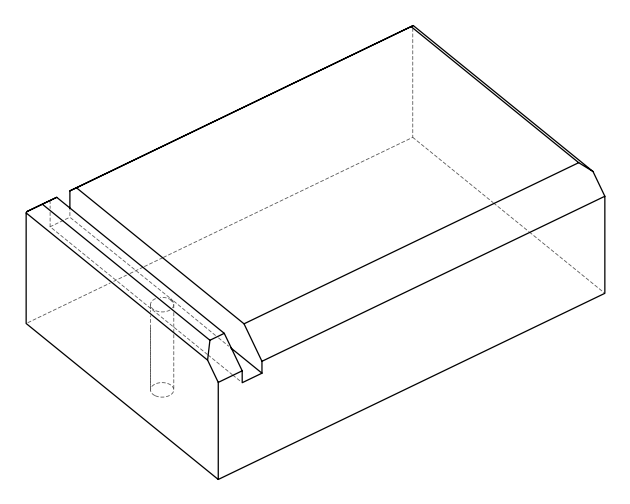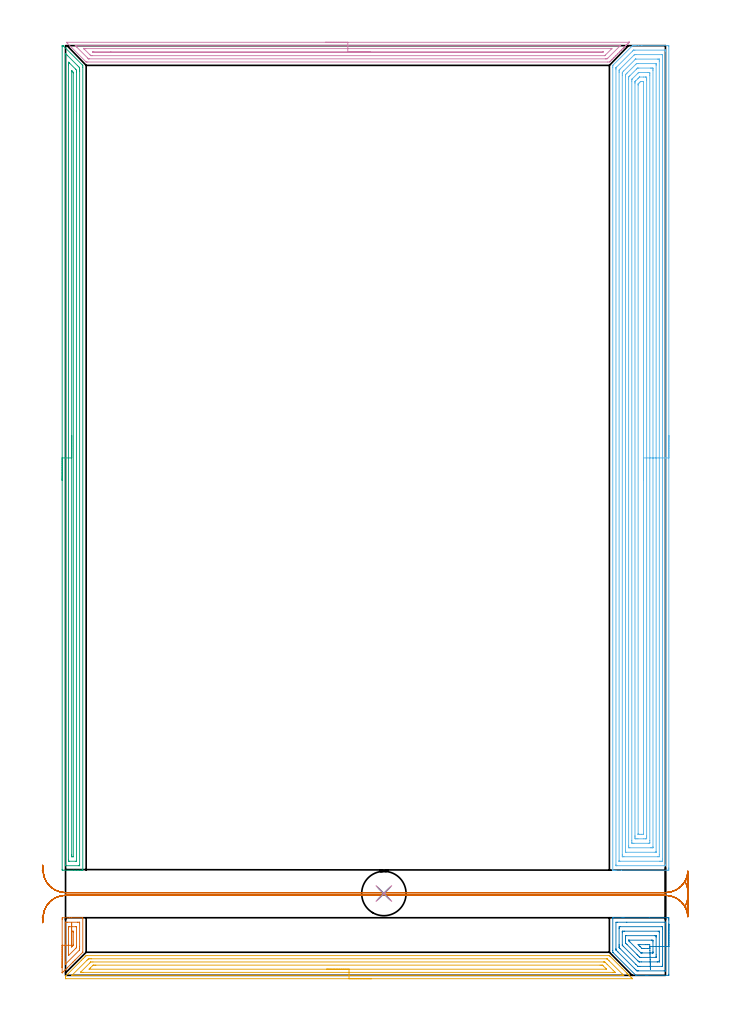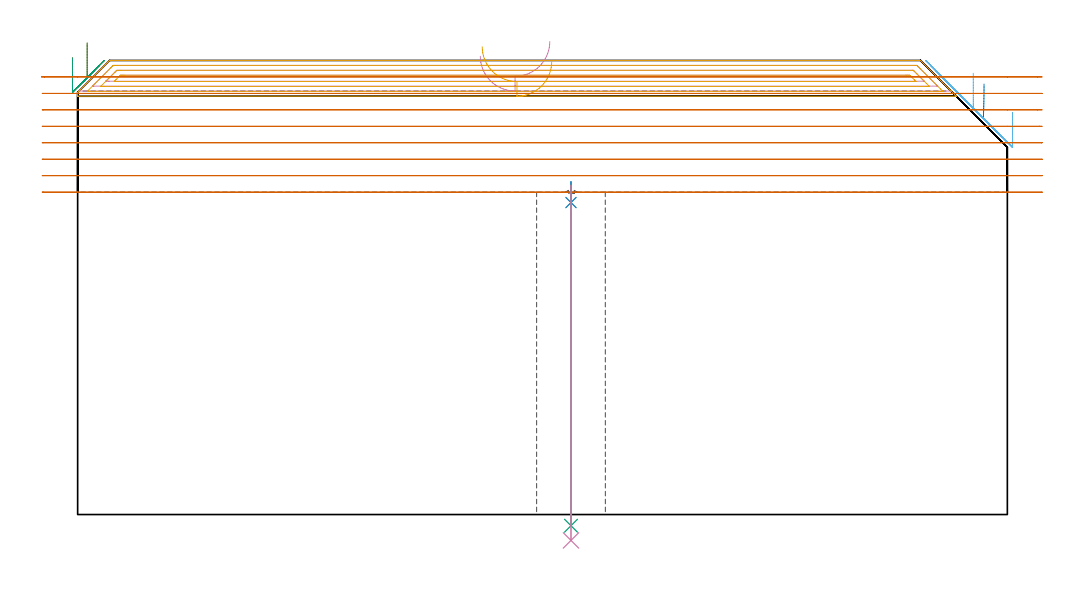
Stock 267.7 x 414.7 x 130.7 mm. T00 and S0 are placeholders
(PLAN: 10 operations, 4 tool changes, 68.3 min)
(1 AREA_MILL | FG_CHAMFER_SURFACE | UGT0205_001 | 0.83 min | 1325 mm3)
(2 AREA_MILL_1 | FG_CHAMFER_SURFACE_1 | UGT0205_001 | 2.08 min | 10625 mm3)
(3 AREA_MILL_2 | FG_CHAMFER_SURFACE_2 | UGT0205_001 | 11.82 min | 15802 mm3)
(4 AREA_MILL_3 | FG_CHAMFER_SURFACE_3 | UGT0205_001 | 7.92 min | 9693 mm3)
(5 AREA_MILL_4 | FG_CHAMFER_SURFACE_4 | UGT0205_001 | 8.04 min | 12751 mm3)
(6 AREA_MILL_5 | FG_CHAMFER_SURFACE_5 | UGT0205_001 | 26.79 min | 117100 mm3)
(7 MILL_RECTANGULAR_SLOT | SLOT_RECTANGULAR | UGT0201_094 | Follow Part, ap 5, ae 75% | 9.92 min | 209360 mm3)
(8 SPOT_DRILL | STEP1HOLE | NXT0321_9005460120000 | 0.06 min | 218 mm3)
(9 DRILL_THROUGH_HOLE_INTO_CENTER | STEP1HOLE | NXT0301_065 | 0.4 min | 6252 mm3)
(10 DRILL_TO_ENLARGE_THROUGH_HOLE | STEP1HOLE | UGT0301_264 | 0.42 min | 22055 mm3)
(TOOL UGT0205_001 | Chamfer Mill 20 x 3 x 45 deg. | D20 FL50 Z2)
(TOOL UGT0201_094 | End mill 20 mm | D20 FL38 Z4)
(TOOL NXT0321_9005460120000 | NC Spot Drill, 142deg, 12mm, Carbide, Uncoated | D12 PA142 FL30 Z2)
(TOOL NXT0301_065 | Carbide Drill 9.4mm [860.1-0940-075A1-MM 2214] | D9.4 PA140 FL98 Z2)
(TOOL UGT0301_264 | Twist Drill 19.8 mm | D19.8 PA118 FL140 Z2)
(OP 1 AREA_MILL)
G17 G21 G94 G90
T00 M6
G54
G17 G0 G90 X-1.5 Y3.4 S1061 M3
G43 Z140.7 H0
Z131.5
G94 G1 Y3.438 Z130.628 F250.
Y3.552 Z129.764
Y3.741 Z128.912
Y4.003 Z128.08
Y4.337 Z127.274
Y4.74 Z126.5
Y5.209 Z125.764
Y5.74 Z125.072
Y6.329 Z124.429
Y6.972 Z123.84
Y7.664 Z123.309
Y8.4 Z122.84
Y9.174 Z122.437
Y9.98 Z122.103
Y10.812 Z121.841
Y11.664 Z121.652
Y12.528 Z121.538
Y13.4 Z121.5
Y24.976
X-1.498 Y25.275 Z121.502
X-1.49 Y25.695 Z121.505
X-1.341 Y25.699 Z121.654
X1.763 Y25.7 Z124.756
X2.625 Z125.625
X7.561 Z130.561
X7.693 Y25.69 Z130.693
X7.7 Y25.275 Z130.7
Y10.321
X7.694 Y10.306 Z130.693
X7.659 Y10.259 Z130.659
X4.204 Y6.803 Z127.203
X3.324 Y5.924 Z126.323
X0.872 Y3.471 Z123.87
X0.687 Y3.285 Z123.683
X0.153 Y2.752 Z123.152
X-0.193 Y2.405 Z122.803
X-0.911 Y1.687 Z122.086
X-1.389 Y1.211 Z121.611
X-1.493 Y1.118 Z121.504
X-1.497 Y1.14 Z121.501
X-1.5 Y1.178 Z121.5
Y1.185
Y13.4
X-0.086 Z122.914
X-0.085 Y23.515 Z122.915
Y23.58
X-0.082 Y23.646 Z122.918
X-0.079 Y23.683 Z122.921
X-0.065 Y23.69 Z122.935
X-0.019 Y23.692 Z122.981
X0.685 Y23.7 Z123.685
X5.328 Z128.328
X6.034 Y23.698 Z129.034
X6.22 Y23.693 Z129.22
X6.275 Y23.69 Z129.275
X6.282 Y23.58 Z129.282
X6.284 Y23.515 Z129.284
X6.285 Y23.451 Z129.285
X6.286 Y12.895 Z129.286
X6.282 Y12.081 Z129.282
X6.28 Y12.021 Z129.28
X6.22 Y11.281 Z129.22
X6.183 Y11.237 Z129.183
X6.15 Y11.201 Z129.15
X-0.015 Y5.035 Z122.985
X-0.019 Y5.032 Z122.981
X-0.079 Y4.995 Z122.921
X-0.082 Y5.044 Z122.918
X-0.084 Y5.107 Z122.916
X-0.086 Y5.924 Z122.914
Y13.4
X1.328 Z124.328
X1.329 Y20.425 Z124.329
X1.332 Y20.877 Z124.332
X1.335 Y21.299 Z124.335
X1.353 Y21.69 Z124.353
X1.763 Y21.699 Z124.763
X1.82 Y21.7 Z124.82
X4.495 Y21.699 Z127.495
X4.836 Y21.69 Z127.836
X4.865 Y21.684 Z127.865
X4.868 Y21.66 Z127.868
X4.87 Y21.622 Z127.87
X4.871 Y21.585 Z127.871
Y21.327
Y12.96
X4.868 Y12.535 Z127.868
X4.864 Y12.42 Z127.864
X4.86 Y12.371 Z127.86
X4.825 Y12.334 Z127.825
X4.581 Y12.081 Z127.581
X1.41 Y8.911 Z124.41
X1.356 Y8.859 Z124.356
X1.337 Y8.844 Z124.337
X1.335 Y8.845 Z124.335
X1.332 Y8.854 Z124.332
X1.329 Y8.892 Z124.329
Y8.918
X1.328 Y13.4 Z124.328
X2.743 Y13.401 Z125.743
Y13.491
Y19.171
X2.744 Y19.54 Z125.744
X2.746 Y19.633 Z125.746
X2.749 Y19.676 Z125.749
X2.752 Y19.69 Z125.752
X2.786 Y19.692 Z125.786
X2.958 Y19.697 Z125.958
X3.36 Y19.69 Z126.36
X3.45 Y19.683 Z126.45
X3.457 Y19.117 Z126.457
Y13.84
X3.456 Y13.782 Z126.456
X3.45 Y13.42 Z126.45
X3.271 Y13.231 Z126.271
X3.011 Y12.96 Z126.011
X2.899 Y12.847 Z125.899
X2.834 Y12.783 Z125.834
X2.768 Y12.719 Z125.768
X2.756 Y12.711 Z125.756
X2.751 Y12.708 Z125.751
X2.749 Y12.724 Z125.749
X2.744 Y12.872 Z125.744
X2.743 Y12.96 Z125.743
Y13.401
X2.742 Y14.273 Z125.78
X2.741 Y15.138 Z125.893
Y15.99 Z126.081
X2.74 Y16.822 Z126.343
X2.739 Y17.628 Z126.676
Y18.402 Z127.078
X2.738 Y19.139 Z127.546
X2.737 Y19.831 Z128.077
Y20.475 Z128.666
X2.736 Y21.065 Z129.308
Y21.596 Z130.
X2.735 Y22.066 Z130.735
Y22.469 Z131.509
Y22.804 Z132.315
Y23.067 Z133.146
X2.734 Y23.256 Z133.998
Y23.371 Z134.863
Y23.41 Z135.734
G0 Z140.7
M5
M2
(OP 2 AREA_MILL_1)
G17 G21 G94 G90
T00 M6
G54
G17 G0 G90 X269.1 Y22.85 S1061 M3
G43 Z140.7 H0
Z115.7
G94 G1 Y22.812 Z114.828 F250.
Y22.698 Z113.963
Y22.509 Z113.112
Y22.247 Z112.28
Y21.913 Z111.474
Y21.51 Z110.7
Y21.041 Z109.964
Y20.51 Z109.272
Y19.921 Z108.629
Y19.278 Z108.04
Y18.586 Z107.508
Y17.85 Z107.04
Y17.076 Z106.637
Y16.27 Z106.303
Y15.438 Z106.041
Y14.586 Z105.852
Y13.722 Z105.738
Y12.85 Z105.7
Y0.481
X269.095 Y0.117 Z105.702
X269.091 Y0.01 Z105.705
X268.977 Y0. Z105.818
X259.704 Z115.089
X258.895 Z115.904
X258.817 Z115.982
X254.459 Y0.001 Z120.339
X254.395 Y0.01 Z120.404
X254.383 Y0.018 Z120.416
X254.361 Y0.039 Z120.438
X244.182 Y10.219 Z130.618
X244.106 Y10.305 Z130.692
X244.1 Y11.082 Z130.7
Y25.661
X244.105 Y25.692 Z130.691
X244.107 Y25.7 Z130.688
X244.192 Z130.606
X248.253 Z126.546
X249.062 Z125.732
X260.389 Z114.407
X268.573 Y25.699 Z106.223
X269.052 Y25.697 Z105.743
X269.091 Y25.694 Z105.705
X269.097 Y25.219 Z105.703
X269.1 Y24.694 Z105.7
Y12.85
X267.686 Z107.114
Y2.248
X267.679 Y2.029 Z107.121
X267.677 Y2.01 Z107.123
X267.594 Y2.006 Z107.206
X267.462 Y2.002 Z107.338
X267.296 Y2.001 Z107.504
X267.048 Y2. Z107.752
X255.518 Z119.282
X255.27 Y2.002 Z119.53
X255.021 Y2.006 Z119.779
X254.858 Y2.01 Z119.942
X254.772 Y2.089 Z120.028
X254.604 Y2.248 Z120.196
X254.383 Y2.467 Z120.417
X253.718 Y3.131 Z121.082
X246.401 Y10.449 Z128.399
X245.769 Y11.083 Z129.031
X245.559 Y11.299 Z129.241
X245.526 Y11.336 Z129.274
X245.521 Y11.361 Z129.279
X245.518 Y11.415 Z129.282
X245.516 Y11.525 Z129.284
X245.514 Y11.966 Z129.286
Y23.69
X246.154 Y23.698 Z128.646
X250.365 Y23.7 Z124.435
X267.439 Y23.699 Z107.361
X267.582 Y23.693 Z107.218
X267.609 Y23.69 Z107.191
X267.679 Y23.665 Z107.121
X267.686 Y23.452 Z107.114
Y12.85
X266.272 Z108.528
X266.271 Y4.898 Z108.529
X266.269 Y4.543 Z108.531
X266.265 Y4.015 Z108.535
X265.927 Y4. Z108.873
X265.912 Z108.888
X256.171 Z118.629
X255.292 Y4.015 Z119.508
X255.27 Y4.033 Z119.53
X254.401 Y4.898 Z120.399
X247.288 Y12.012 Z127.512
X247.08 Y12.226 Z127.72
X246.977 Y12.334 Z127.823
X246.935 Y12.394 Z127.865
X246.934 Y12.492 Z127.866
X246.93 Y12.85 Z127.87
X246.929 Y13.208 Z127.871
X246.928 Y13.734 Z127.872
X246.929 Y20.802 Z127.871
X246.931 Y21.158 Z127.869
X246.935 Y21.685 Z127.865
X247.274 Y21.7 Z127.526
X247.288 Z127.512
X265.912 Y21.699 Z108.888
X266.265 Y21.685 Z108.535
X266.268 Y21.331 Z108.532
X266.271 Y20.802 Z108.529
Y20.444
X266.272 Y12.85 Z108.528
X264.857 Z109.943
Y6.665
X264.856 Y6.307 Z109.944
X264.853 Y6.128 Z109.947
X264.85 Y6.04 Z109.95
X264.845 Y6.009 Z109.955
X264.801 Y6.005 Z109.999
X264.138 Y6.001 Z110.662
X263.919 Y6. Z110.881
X256.824 Z117.976
X256.157 Y6.004 Z118.643
X255.93 Y6.007 Z118.87
X255.768 Y6.017 Z119.032
X255.462 Y6.299 Z119.338
X255.27 Y6.483 Z119.53
X255.084 Y6.665 Z119.716
X248.899 Y12.85 Z125.901
X248.737 Y13.014 Z126.063
X248.42 Y13.34 Z126.38
X248.349 Y13.415 Z126.451
X248.347 Y13.433 Z126.453
X248.345 Y13.477 Z126.455
X248.343 Y13.566 Z126.457
Y19.035
X248.344 Y19.393 Z126.456
X248.347 Y19.572 Z126.453
X248.35 Y19.66 Z126.45
X248.355 Y19.691 Z126.445
X248.399 Y19.695 Z126.401
X249.062 Y19.699 Z125.738
X249.281 Y19.7 Z125.519
X264.359 Y19.699 Z110.441
X264.829 Y19.69 Z109.971
X264.851 Y19.688 Z109.949
X264.853 Y19.664 Z109.947
X264.855 Y19.598 Z109.945
X264.857 Y19.466 Z109.943
Y19.202
Y12.85
X263.443 Z111.357
Y9.125
Y8.432
X263.441 Y8.243 Z111.359
X263.437 Y8.051 Z111.363
X263.435 Y8.009 Z111.365
X263.414 Y8.007 Z111.386
X263.36 Y8.003 Z111.44
X263.252 Y8.001 Z111.548
X256.59 Y8. Z118.21
X256.374 Y8.003 Z118.426
X256.265 Y8.007 Z118.535
X256.213 Y8.01 Z118.587
X256.157 Y8.053 Z118.643
X255.768 Y8.432 Z119.032
X255.27 Y8.929 Z119.53
X254.882 Y9.316 Z119.918
X250.465 Y13.734 Z124.335
X249.949 Y14.257 Z124.851
X249.771 Y14.439 Z125.029
X249.764 Y14.617 Z125.036
X249.76 Y14.805 Z125.04
X249.757 Y15.501 Z125.043
Y15.691
Y16.575
X249.758 Y17.268 Z125.042
X249.759 Y17.457 Z125.041
X249.763 Y17.649 Z125.037
X249.765 Y17.691 Z125.035
X249.786 Y17.693 Z125.014
X249.84 Y17.697 Z124.96
X249.949 Y17.699 Z124.851
X262.819 Z111.981
X263.252 Y17.693 Z111.548
X263.395 Y17.69 Z111.405
X263.436 Y17.679 Z111.364
X263.439 Y17.586 Z111.361
X263.442 Y17.459 Z111.358
X263.443 Y17.268 Z111.357
Y17.077
Y12.85
X262.029 Z112.771
Y10.534
X262.028 Y10.199 Z112.772
X262.027 Y10.062 Z112.773
X262.025 Y10.029 Z112.775
X262.023 Y10.018 Z112.777
X262.01 Y10.01 Z112.79
X261.878 Y10.005 Z112.922
X261.677 Y10.001 Z113.123
X257.243 Y10. Z117.557
X257.043 Y10.002 Z117.757
X256.844 Y10.006 Z117.956
X256.711 Y10.01 Z118.089
X256.636 Y10.023 Z118.164
X256.599 Y10.057 Z118.201
X256.45 Y10.199 Z118.35
X251.722 Y14.925 Z123.078
X251.434 Y15.214 Z123.366
X251.291 Y15.359 Z123.509
X251.221 Y15.434 Z123.579
X251.188 Y15.471 Z123.612
X251.178 Y15.501 Z123.622
X251.174 Y15.638 Z123.626
X251.175 Y15.671 Z123.625
X251.177 Y15.682 Z123.623
X251.19 Y15.69 Z123.61
X251.322 Y15.695 Z123.478
X251.523 Y15.699 Z123.277
X261.278 Z113.522
X261.478 Y15.696 Z113.322
X261.678 Y15.69 Z113.122
X262.022 Y15.674 Z112.778
X262.024 Y15.501 Z112.776
X262.028 Y14.953 Z112.772
X262.029 Y12.85 Z112.771
X260.613 Z114.187
X260.614 Y12.827 Z114.186
X260.591 Y12.01 Z114.209
X260.552 Y12.005 Z114.248
X259.67 Y12. Z115.13
X257.93 Z116.87
X257.47 Y12.001 Z117.33
X257.257 Y12.003 Z117.543
X257.15 Y12.007 Z117.65
X257.099 Y12.01 Z117.701
X257.043 Y12.063 Z117.757
X256.247 Y12.85 Z118.553
X256.157 Y12.941 Z118.643
X255.449 Y13.659 Z119.351
X255.421 Y13.688 Z119.379
X255.444 Y13.691 Z119.356
X255.545 Y13.695 Z119.255
X255.749 Y13.698 Z119.051
X256.157 Y13.7 Z118.643
X258.817 Z115.983
X259.738 Z115.062
X260.591 Y13.69 Z114.209
X260.613 Y12.85 Z114.187
X260.637 Y11.978 Z114.201
X260.66 Y11.111 Z114.292
X260.683 Y10.255 Z114.458
X260.706 Y9.416 Z114.698
X260.727 Y8.602 Z115.01
X260.748 Y7.818 Z115.392
X260.769 Y7.07 Z115.841
X260.787 Y6.364 Z116.353
X260.805 Y5.706 Z116.925
X260.821 Y5.099 Z117.552
X260.836 Y4.55 Z118.23
X260.849 Y4.062 Z118.953
X260.861 Y3.639 Z119.715
X260.87 Y3.284 Z120.512
X260.878 Y2.999 Z121.337
X260.883 Y2.788 Z122.183
X260.887 Y2.651 Z123.045
X260.889 Y2.589 Z123.915
G0 Z140.7
M5
M2
(OP 3 AREA_MILL_2)
G17 G21 G94 G90
T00 M6
G54
G17 G0 G90 X-1.5 Y220.798 S1061 M3
G43 Z140.7 H0
Z131.5
G94 G1 Y220.836 Z130.628 F250.
Y220.95 Z129.763
Y221.139 Z128.912
Y221.401 Z128.08
Y221.735 Z127.274
Y222.138 Z126.5
Y222.607 Z125.764
Y223.138 Z125.072
Y223.727 Z124.429
Y224.37 Z123.84
Y225.062 Z123.308
Y225.798 Z122.84
Y226.572 Z122.437
Y227.378 Z122.103
Y228.21 Z121.841
Y229.062 Z121.652
Y229.927 Z121.538
Y230.798 Z121.5
Y414.217
X-1.499 Y414.52 Z121.501
X-1.497 Y414.591 Z121.503
X-1.493 Y414.688 Z121.507
X-1.357 Y414.698 Z121.643
X-1.266 Z121.734
X-1.099 Y414.69 Z121.894
X-0.929 Y414.529 Z122.071
X7.573 Y406.027 Z130.573
X7.695 Y405.906 Z130.691
X7.7 Y405.133 Z130.7
Y47.08
X7.697 Y46.91 Z130.688
X7.644 Y46.907 Z130.636
X7.225 Y46.9 Z130.224
X6.939 Z129.938
X6.219 Z129.215
X4.969 Z127.966
X3.546 Z126.541
X-1.177 Z121.821
X-1.492 Y46.91 Z121.506
X-1.499 Y47.224 Z121.499
Y47.233
X-1.5 Y230.798 Z121.5
X-0.086 Z122.914
Y410.763
X-0.083 Y411.029 Z122.917
X-0.08 Y411.206 Z122.92
X-0.078 Y411.223 Z122.922
X-0.077 Z122.923
X-0.065 Y411.213 Z122.935
X-0.02 Y411.17 Z122.98
X0.653 Y410.497 Z123.653
X5.328 Y405.822 Z128.328
X6.013 Y405.133 Z129.013
X6.219 Y404.919 Z129.219
X6.279 Y404.239 Z129.279
X6.282 Y404.176 Z129.282
X6.286 Y403.345 Z129.286
Y403.279
X6.285 Y49.183 Z129.285
X6.284 Y49.05 Z129.284
X6.281 Y48.962 Z129.281
X6.277 Y48.908 Z129.277
X6.27 Y48.907 Z129.27
X6.219 Y48.904 Z129.219
X5.742 Y48.9 Z128.742
X0.393 Y48.901 Z123.393
X-0.02 Y48.908 Z122.98
X-0.072 Y48.91 Z122.928
X-0.08 Y49.117 Z122.92
X-0.084 Y49.249 Z122.916
X-0.085 Y49.315 Z122.915
X-0.086 Y49.382 Z122.914
Y230.798
X1.328 Z124.328
X1.329 Y406.027 Z124.329
Y406.462
X1.332 Y406.921 Z124.332
X1.335 Y407.35 Z124.335
X1.763 Y406.937 Z124.763
X1.78 Y406.921 Z124.78
X4.461 Y404.239 Z127.461
X4.864 Y403.81 Z127.864
X4.868 Y403.345 Z127.868
X4.871 Y402.91 Z127.871
Y385.608
Y50.994
X4.869 Y50.94 Z127.869
X4.867 Y50.915 Z127.867
X4.865 Y50.91 Z127.865
X4.842 Y50.907 Z127.842
X4.639 Y50.901 Z127.639
X1.763 Z124.763
X1.56 Y50.904 Z124.56
X1.425 Y50.909 Z124.425
X1.335 Y50.915 Z124.335
X1.333 Y50.959 Z124.333
X1.331 Y51.103 Z124.331
X1.329 Y51.539 Z124.329
X1.328 Y230.798 Z124.328
X2.743 Z125.743
Y403.256
X2.744 Y403.345 Z125.744
X2.748 Y403.452 Z125.748
X2.75 Y403.488 Z125.75
X2.772 Y403.471 Z125.772
X2.804 Y403.443 Z125.804
X2.906 Y403.345 Z125.906
X3.04 Y403.21 Z126.04
X3.187 Y403.06 Z126.187
X3.376 Y402.864 Z126.376
X3.451 Y402.776 Z126.451
X3.457 Y402.54 Z126.457
X3.456 Y53.069 Z126.456
X3.455 Y52.982 Z126.455
X3.452 Y52.93 Z126.452
X3.449 Y52.91 Z126.449
X3.427 Y52.908 Z126.427
X3.318 Y52.904 Z126.318
X3.1 Y52.902 Z126.1
X2.881 Y52.904 Z125.881
X2.773 Y52.908 Z125.773
X2.751 Y52.91 Z125.751
X2.749 Y52.93 Z125.749
X2.746 Y52.98 Z125.746
X2.743 Y53.697 Z125.743
Y53.785
Y230.798
Y231.67 Z125.781
Y232.535 Z125.895
Y233.386 Z126.083
Y234.218 Z126.346
Y235.024 Z126.68
Y235.798 Z127.082
Y236.534 Z127.551
Y237.226 Z128.082
Y237.869 Z128.672
Y238.459 Z129.315
Y238.99 Z130.007
Y239.459 Z130.743
Y239.861 Z131.516
Y240.195 Z132.322
Y240.458 Z133.154
Y240.646 Z134.006
Y240.76 Z134.871
Y240.798 Z135.743
G0 Z140.7
M5
M2
(OP 4 AREA_MILL_3)
G17 G21 G94 G90
T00 M6
G54
G17 G0 G90 X115.9 Y416.2 S1061 M3
G43 Z140.7 H0
Z131.9
G94 G1 X115.938 Z131.028 F250.
X116.052 Z130.164
X116.241 Z129.312
X116.503 Z128.48
X116.837 Z127.674
X117.24 Z126.9
X117.709 Z126.164
X118.24 Z125.472
X118.829 Z124.829
X119.472 Z124.24
X120.164 Z123.708
X120.9 Z123.24
X121.674 Z122.837
X122.48 Z122.503
X123.312 Z122.241
X124.164 Z122.052
X125.028 Z121.938
X125.9 Z121.9
X251.394
X251.395 Y416.198 Z121.901
X251.394 Y416.194 Z121.906
X251.38 Y416.18 Z121.92
X250.964 Y415.762 Z122.335
X250.459 Y415.258 Z122.841
X250.083 Y414.882 Z123.216
X249.907 Y414.707 Z123.393
X249.733 Y414.533 Z123.567
X249.202 Y414.001 Z124.096
X249.015 Y413.815 Z124.285
X248.886 Y413.686 Z124.414
X248.762 Y413.561 Z124.536
X248.717 Y413.516 Z124.582
X248.038 Y412.838 Z125.262
X247.882 Y412.68 Z125.416
X247.825 Y412.624 Z125.474
X247.191 Y411.991 Z126.109
X247.002 Y411.8 Z126.296
X246.344 Y411.144 Z126.956
X246.121 Y410.92 Z127.177
X245.497 Y410.296 Z127.803
X245.446 Y410.246 Z127.853
X245.241 Y410.039 Z128.057
X244.649 Y409.449 Z128.65
X244.554 Y409.353 Z128.745
X244.36 Y409.159 Z128.937
X243.802 Y408.602 Z129.498
X243.662 Y408.461 Z129.637
X243.48 Y408.278 Z129.818
X242.949 Y407.749 Z130.351
X242.836 Y407.636 Z130.463
X242.77 Y407.569 Z130.529
X242.606 Y407.403 Z130.689
X241.878 Y407.4 Z130.7
X9.922
X9.194 Y407.403 Z130.689
X9.182 Y407.414 Z130.678
X9.03 Y407.569 Z130.529
X0.717 Y415.883 Z122.217
X0.555 Y416.046 Z122.053
X0.419 Y416.193 Z121.906
X0.555 Y416.2 Z121.9
X125.9
Y414.786 Z123.314
X247.329 Y414.785 Z123.315
X247.484 Y414.781 Z123.319
X247.515 Y414.779 Z123.321
X247.516 Y414.776 Z123.324
X247.505 Y414.762 Z123.338
X247.432 Y414.683 Z123.417
X247.32 Y414.57 Z123.53
X247.23 Y414.48 Z123.62
X241.878 Y409.128 Z128.972
X241.668 Y408.925 Z129.175
X241.569 Y408.831 Z129.269
X241.383 Y408.821 Z129.279
X240.986 Y408.816 Z129.284
X240.888 Y408.815 Z129.285
X10.717 Y408.814 Z129.286
X10.32 Y408.817 Z129.283
X10.271 Y408.819 Z129.281
X10.25 Y408.821 Z129.279
X10.219 Y408.843 Z129.257
X10.086 Y408.969 Z129.131
X9.922 Y409.128 Z128.972
X5.049 Y414.001 Z124.099
X4.57 Y414.484 Z123.616
X4.366 Y414.695 Z123.405
X4.311 Y414.779 Z123.321
X4.57 Y414.784 Z123.316
X4.668 Y414.785 Z123.315
X125.9 Y414.786 Z123.314
Y413.372 Z124.728
X243.408 Y413.371 Z124.729
X243.492 Y413.37 Z124.73
X243.662 Y413.366 Z124.734
Y413.362 Z124.738
X240.779 Y410.479 Z127.621
X240.548 Y410.256 Z127.844
X240.53 Y410.24 Z127.86
X240.498 Y410.235 Z127.865
X240.432 Y410.231 Z127.869
X240.347 Y410.229 Z127.871
X11.961
X11.707 Y410.23 Z127.87
X11.453 Y410.232 Z127.868
X11.288 Y410.235 Z127.865
X11.198 Y410.314 Z127.786
X11.024 Y410.479 Z127.621
X10.815 Y410.685 Z127.415
X8.379 Y413.121 Z124.979
X8.138 Y413.363 Z124.737
Y413.369 Z124.731
Y413.37 Z124.73
X8.776 Y413.371 Z124.729
X9.03 Y413.372 Z124.728
X125.9
Y411.957 Z126.143
X239.684
X239.734 Y411.956 Z126.144
X239.778 Y411.952 Z126.148
X239.789 Y411.949 Z126.151
X239.782 Y411.94 Z126.16
X239.707 Y411.858 Z126.242
X239.648 Y411.8 Z126.3
X239.498 Y411.658 Z126.442
X239.201 Y411.65 Z126.45
X238.913 Y411.645 Z126.455
X238.596 Y411.643 Z126.457
X238.309
X13.204
X12.885 Y411.644 Z126.456
X12.599 Y411.646 Z126.454
X12.305 Y411.65 Z126.45
X12.153 Y411.799 Z126.301
X12. Y411.95 Z126.15
X12.28 Y411.954 Z126.146
X12.599 Y411.956 Z126.144
X20.218 Y411.957 Z126.143
X125.9
X126.772 Z126.181
X127.637 Z126.295
X128.488 Z126.483
X129.32 Z126.746
X130.126 Z127.08
X130.9 Z127.482
X131.636 Z127.951
X132.328 Z128.482
X132.971 Z129.072
X133.56 Z129.715
X134.092 Z130.407
X134.56 Z131.143
X134.963 Z131.916
X135.297 Z132.722
X135.559 Z133.554
X135.748 Z134.406
X135.862 Z135.271
X135.9 Z136.143
G0 Z140.7
M5
M2
(OP 5 AREA_MILL_4)
G17 G21 G94 G90
T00 M6
G54
G17 G0 G90 X136.45 Y-1.5 S1061 M3
G43 Z140.7 H0
Z130.4
G94 G1 X136.412 Z129.528 F250.
X136.298 Z128.664
X136.109 Z127.812
X135.847 Z126.98
X135.513 Z126.174
X135.11 Z125.4
X134.642 Z124.664
X134.11 Z123.972
X133.521 Z123.329
X132.878 Z122.74
X132.186 Z122.208
X131.45 Z121.74
X130.676 Z121.337
X129.87 Z121.003
X129.038 Z120.741
X128.186 Z120.552
X127.322 Z120.438
X126.45 Z120.4
X0.16
X0.024 Y-1.496 Z120.404
X0.01 Y-1.494 Z120.405
X0. Y-1.403 Z120.496
Y-0.719 Z121.18
Y-0.594 Z121.305
X0.01 Y-0.39 Z121.505
X0.117 Y-0.282 Z121.616
X0.16 Y-0.239 Z121.659
X6.989 Y6.589 Z128.489
X7.107 Y6.708 Z128.605
X7.151 Y6.752 Z128.65
X7.812 Y7.411 Z129.311
X7.981 Y7.582 Z129.479
X8.634 Y8.234 Z130.134
X8.856 Y8.456 Z130.355
X9.049 Y8.65 Z130.549
X9.194 Y8.795 Z130.69
X9.531 Y8.8 Z130.7
X242.476
X242.595 Y8.796 Z130.689
X242.668 Y8.733 Z130.63
X242.922 Y8.478 Z130.377
X242.945 Y8.456 Z130.355
X248.277 Y3.124 Z125.022
X250.373 Y1.029 Z122.925
X250.509 Y0.892 Z122.79
X250.67 Y0.731 Z122.629
X250.81 Y0.592 Z122.487
X250.955 Y0.446 Z122.344
X251.098 Y0.303 Z122.201
X251.247 Y0.155 Z122.05
X251.734 Y-0.334 Z121.566
X251.996 Y-0.595 Z121.303
X252.121 Y-0.719 Z121.177
X252.458 Y-1.058 Z120.841
X252.666 Y-1.266 Z120.633
X252.817 Y-1.416 Z120.482
X252.889 Y-1.489 Z120.409
X252.89 Y-1.496 Z120.402
X252.889 Y-1.499 Z120.399
X126.45 Y-1.5 Z120.4
Y-0.086 Z121.814
X3.083 Y-0.085 Z121.815
X2.827 Y-0.082 Z121.818
X2.787 Y-0.079 Z121.821
X2.784 Y-0.078 Z121.822
X2.789 Y-0.068 Z121.832
X2.828 Y-0.024 Z121.876
X2.876 Y0.026 Z121.926
X2.922 Y0.072 Z121.972
X9.558 Y6.708 Z128.608
X9.99 Y7.133 Z129.033
X10.139 Y7.277 Z129.177
X10.256 Y7.379 Z129.279
X10.424 Y7.382 Z129.282
X10.626 Y7.384 Z129.284
X11.316 Y7.386 Z129.286
X11.517
X241.411 Y7.385 Z129.285
X241.497 Y7.384 Z129.284
X241.539 Y7.381 Z129.281
X241.557 Y7.379 Z129.279
X241.584 Y7.36 Z129.26
X242.242 Y6.708 Z128.608
X242.476 Y6.474 Z128.374
X248.358 Y0.592 Z122.492
X248.724 Y0.223 Z122.123
X248.973 Y-0.035 Z121.865
X249.005 Y-0.079 Z121.821
X248.921 Y-0.081 Z121.819
X248.724 Y-0.084 Z121.816
X248.523 Y-0.085 Z121.815
X247.831 Y-0.086 Z121.814
X126.45
Y1.328 Z123.228
X7.746 Y1.329 Z123.229
X6.992 Y1.33 Z123.23
X6.854 Y1.332 Z123.232
X6.715 Y1.335 Z123.235
X6.654 Y1.344 Z123.244
X6.724 Y1.421 Z123.321
X6.766 Y1.466 Z123.366
X10.783 Y5.483 Z127.383
X11.135 Y5.834 Z127.734
X11.227 Y5.922 Z127.822
X11.261 Y5.95 Z127.85
X11.285 Y5.965 Z127.865
X12.209 Y5.971 Z127.871
X239.939
X240.218 Y5.969 Z127.869
X240.405 Y5.965 Z127.865
X240.528 Y5.961 Z127.861
X240.691 Y5.81 Z127.71
X241.54 Y4.961 Z126.861
X244.261 Y2.24 Z124.14
X245.033 Y1.466 Z123.366
X245.154 Y1.343 Z123.243
Y1.332 Z123.232
X244.401 Y1.329 Z123.229
X244.261 Y1.328 Z123.228
X126.45
Y2.743 Z124.643
X10.724
X10.666 Y2.744 Z124.644
X10.584 Y2.747 Z124.647
X10.512 Y2.751 Z124.651
X10.554 Y2.796 Z124.696
X10.698 Y2.945 Z124.845
X10.962 Y3.213 Z125.113
X11.137 Y3.389 Z125.289
X12.021 Y4.271 Z126.171
X12.209 Y4.454 Z126.354
X12.317 Y4.55 Z126.45
X12.415 Y4.553 Z126.453
X12.623 Y4.556 Z126.456
X13.101 Y4.557 Z126.457
X13.513
X238.426
X238.906 Y4.556 Z126.456
X239.322 Y4.553 Z126.453
X239.437 Y4.55 Z126.45
X239.499 Y4.54 Z126.44
X239.621 Y4.424 Z126.324
X239.799 Y4.252 Z126.152
X240.838 Y3.213 Z125.113
X240.978 Y3.071 Z124.971
X241.238 Y2.802 Z124.702
X241.29 Y2.747 Z124.647
X241.281 Y2.746 Z124.646
X241.24 Y2.744 Z124.644
X241.171 Y2.743 Z124.643
X126.45
X125.578 Z124.681
X124.714 Z124.795
X123.862 Z124.983
X123.03 Z125.246
X122.224 Z125.58
X121.45 Z125.982
X120.714 Z126.451
X120.022 Z126.982
X119.379 Z127.572
X118.79 Z128.215
X118.258 Z128.907
X117.79 Z129.643
X117.387 Z130.417
X117.053 Z131.223
X116.791 Z132.055
X116.602 Z132.906
X116.488 Z133.771
X116.45 Z134.643
G0 Z140.7
M5
M2
(OP 6 AREA_MILL_5)
G17 G21 G94 G90
T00 M6
G54
G17 G0 G90 X269.1 Y240.8 S1061 M3
G43 Z140.7 H0
Z115.7
G94 G1 Y240.762 Z114.828 F250.
Y240.648 Z113.963
Y240.459 Z113.112
Y240.197 Z112.28
Y239.863 Z111.474
Y239.46 Z110.7
Y238.991 Z109.964
Y238.46 Z109.272
Y237.871 Z108.629
Y237.228 Z108.04
Y236.536 Z107.508
Y235.8 Z107.04
Y235.026 Z106.637
Y234.22 Z106.303
Y233.388 Z106.041
Y232.536 Z105.852
Y231.672 Z105.738
Y230.8 Z105.7
Y47.89
X269.099 Y47.527 Z105.701
X269.095 Y47.001 Z105.703
X269.092 Y46.908 Z105.706
X268.573 Y46.9 Z106.225
X247.91 Z126.885
X245.514 Z129.281
X244.799 Z130.001
X244.525 Z130.274
X244.134 Z130.657
X244.103 Y46.909 Z130.688
X244.1 Y47.08 Z130.7
Y405.132
X244.105 Y405.895 Z130.691
X244.179 Y405.98 Z130.62
X252.755 Y414.556 Z122.042
X252.825 Y414.629 Z121.968
X252.898 Y414.69 Z121.893
X252.964 Y414.698 Z121.827
X253.41 Y414.7 Z121.389
X253.667 Z121.132
X254.383 Z120.412
X255.627 Z119.17
X257.043 Z117.752
X268.573 Z106.225
X268.84 Y414.698 Z105.958
X269.092 Y414.69 Z105.706
X269.099 Y414.436 Z105.699
X269.1 Y230.8 Z105.7
X267.686 Z107.114
Y49.315
X267.684 Y49.092 Z107.116
X267.682 Y48.98 Z107.118
X267.679 Y48.927 Z107.121
X267.673 Y48.91 Z107.127
X267.623 Y48.908 Z107.177
X267.21 Y48.901 Z107.59
X245.926 Y48.9 Z128.874
X245.658 Y48.904 Z129.142
X245.542 Y48.908 Z129.258
X245.524 Y48.91 Z129.276
X245.521 Y48.926 Z129.279
X245.517 Y48.98 Z129.283
X245.515 Y49.092 Z129.285
X245.514 Y49.315 Z129.286
Y404.238
X245.517 Y404.685 Z129.283
X245.519 Y404.797 Z129.281
X245.521 Y404.849 Z129.279
X245.544 Y404.882 Z129.256
X245.65 Y404.995 Z129.15
X245.783 Y405.132 Z129.017
X252.934 Y412.285 Z121.866
X253.218 Y412.565 Z121.582
X253.312 Y412.654 Z121.488
X253.346 Y412.684 Z121.454
X253.394 Y412.69 Z121.406
X253.496 Y412.694 Z121.304
X253.971 Y412.699 Z120.829
X267.274 Y412.7 Z107.526
X267.542 Y412.696 Z107.258
X267.658 Y412.692 Z107.142
X267.676 Y412.69 Z107.124
X267.679 Y412.673 Z107.121
X267.683 Y412.62 Z107.117
X267.685 Y412.508 Z107.115
X267.686 Y412.285 Z107.114
Y230.8
X266.272 Z108.528
X266.271 Y51.997 Z108.529
Y51.636
X266.267 Y51.103 Z108.533
X266.265 Y50.931 Z108.535
X266.105 Y50.909 Z108.695
X265.912 Y50.905 Z108.888
X265.227 Y50.9 Z109.573
X265.025 Z109.775
X247.288 Y50.901 Z127.512
X247.086 Y50.903 Z127.714
X246.952 Y50.907 Z127.848
X246.934 Y50.91 Z127.866
X246.932 Y50.915 Z127.868
X246.93 Y50.939 Z127.87
X246.929 Y50.983 Z127.871
X246.928 Y51.103 Z127.872
X246.929 Y402.813 Z127.871
X246.93 Y403.344 Z127.87
X246.933 Y403.702 Z127.867
X246.935 Y403.822 Z127.865
X247.313 Y404.214 Z127.487
X253.596 Y410.497 Z121.204
X253.755 Y410.653 Z121.045
X253.786 Y410.68 Z121.014
X253.8 Y410.689 Z121.
X253.845 Y410.693 Z120.955
X253.979 Y410.697 Z120.821
X254.181 Y410.7 Z120.619
X254.383 Z120.417
X265.912 Y410.699 Z108.888
X266.114 Y410.697 Z108.686
X266.248 Y410.693 Z108.552
X266.266 Y410.69 Z108.534
X266.268 Y410.685 Z108.532
X266.27 Y410.661 Z108.53
X266.271 Y410.617 Z108.529
X266.272 Y410.497 Z108.528
Y230.8
X264.857 Z109.943
Y53.785
X264.853 Y53.065 Z109.947
X264.85 Y52.958 Z109.95
X264.846 Y52.91 Z109.954
X264.797 Y52.908 Z110.003
X264.578 Y52.904 Z110.222
X264.138 Y52.9 Z110.662
X249.062 Z125.738
X248.62 Y52.904 Z126.18
X248.404 Y52.908 Z126.396
X248.355 Y52.91 Z126.445
X248.35 Y52.944 Z126.45
X248.348 Y53.009 Z126.452
X248.343 Y53.616 Z126.457
Y53.785
Y401.556
X248.346 Y402.278 Z126.454
X248.35 Y402.45 Z126.45
X248.362 Y402.801 Z126.438
X248.978 Y403.429 Z125.822
X254.045 Y408.496 Z120.755
X254.181 Y408.63 Z120.619
X254.225 Y408.669 Z120.575
X254.248 Y408.688 Z120.552
X254.274 Y408.691 Z120.526
X254.383 Y408.7 Z120.417
X254.391 Z120.409
X264.138 Z110.662
X264.58 Y408.696 Z110.22
X264.796 Y408.692 Z110.004
X264.845 Y408.69 Z109.955
X264.85 Y408.656 Z109.95
X264.852 Y408.591 Z109.948
X264.857 Y407.984 Z109.943
Y407.815
Y230.8
X263.443 Z111.357
X263.442 Y55.187 Z111.358
X263.44 Y55.058 Z111.36
X263.436 Y54.956 Z111.364
X263.433 Y54.909 Z111.367
X263.418 Y54.908 Z111.382
X263.252 Y54.903 Z111.548
X263.032 Y54.9 Z111.768
X249.949 Y54.901 Z124.851
X249.853 Y54.903 Z124.947
X249.795 Y54.906 Z125.005
X249.768 Y54.909 Z125.032
X249.764 Y54.994 Z125.036
X249.759 Y55.38 Z125.041
X249.757 Y55.573 Z125.043
Y400.855
X249.761 Y401.556 Z125.039
X249.763 Y401.743 Z125.037
X249.949 Y401.94 Z124.851
X250.199 Y402.198 Z124.601
X250.449 Y402.45 Z124.351
X250.643 Y402.645 Z124.157
X254.205 Y406.206 Z120.595
X254.383 Y406.383 Z120.417
X254.654 Y406.647 Z120.146
X254.693 Y406.683 Z120.107
X254.769 Y406.69 Z120.031
X254.936 Y406.694 Z119.864
X255.27 Y406.699 Z119.53
X255.489 Y406.7 Z119.311
X263.252 Y406.699 Z111.548
X263.347 Y406.697 Z111.453
X263.405 Y406.694 Z111.395
X263.432 Y406.691 Z111.368
X263.436 Y406.605 Z111.364
X263.441 Y406.22 Z111.359
X263.443 Y406.026 Z111.357
Y230.8
X262.029 Z112.771
X262.028 Y57.361 Z112.772
X262.027 Y57.084 Z112.773
X262.024 Y56.946 Z112.776
X262.022 Y56.918 Z112.778
X262. Y56.91 Z112.8
X261.932 Y56.904 Z112.868
X261.478 Y56.901 Z113.322
X261.049 Y56.9 Z113.751
X251.722 Y56.901 Z123.078
X251.289 Y56.904 Z123.511
X251.189 Y56.91 Z123.611
X251.178 Y57.016 Z123.622
X251.175 Y57.361 Z123.625
X251.172 Y57.916 Z123.628
Y399.768
X251.174 Y400.321 Z123.626
X251.178 Y400.662 Z123.622
X251.185 Y400.725 Z123.615
X251.236 Y400.781 Z123.564
X251.316 Y400.866 Z123.484
X251.418 Y400.969 Z123.382
X251.722 Y401.275 Z123.078
X254.686 Y404.238 Z120.114
X254.982 Y404.529 Z119.818
X255.08 Y404.621 Z119.72
X255.157 Y404.69 Z119.643
X255.27 Y404.693 Z119.53
X255.7 Y404.699 Z119.1
X261.02 Y404.7 Z113.78
X261.478 Y404.699 Z113.322
X261.911 Y404.696 Z112.889
X262.011 Y404.69 Z112.789
X262.022 Y404.584 Z112.778
X262.025 Y404.238 Z112.775
X262.028 Y403.684 Z112.772
X262.029 Y230.8 Z112.771
X260.615 Z114.185
Y60.043
X260.614 Y59.149 Z114.186
X260.613 Y59.128 Z114.187
X260.591 Y58.91 Z114.209
X259.95 Y58.901 Z114.85
X253.496 Y58.9 Z121.304
X252.853 Y58.903 Z121.947
X252.609 Y58.91 Z122.191
X252.588 Y59.149 Z122.212
X252.586 Y59.172 Z122.214
X252.585 Y60.043 Z122.215
X252.586 Y398.898 Z122.214
X252.609 Y399.7 Z122.191
X252.639 Y399.738 Z122.161
X252.666 Y399.768 Z122.134
X255.348 Y402.45 Z119.452
X255.511 Y402.611 Z119.289
X255.572 Y402.667 Z119.228
X255.597 Y402.688 Z119.203
X255.662 Y402.692 Z119.138
X255.91 Y402.699 Z118.89
X259.704 Z115.096
X260.347 Y402.697 Z114.453
X260.591 Y402.69 Z114.209
X260.612 Y402.45 Z114.188
X260.614 Y402.428 Z114.186
X260.615 Y401.556 Z114.185
Y230.8
X259.201 Z115.599
X259.2 Y62.339 Z115.6
Y61.831
X259.198 Y61.448 Z115.602
X259.194 Y60.937 Z115.606
X258.852 Y60.902 Z115.948
X258.817 Z115.983
X257.967 Y60.9 Z116.833
X255.307 Z119.493
X254.419 Y60.901 Z120.381
X254.383 Y60.904 Z120.417
X254.007 Y60.937 Z120.793
X254.003 Y61.321 Z120.797
X254. Y61.831 Z120.8
Y62.218
Y397.98
X254.001 Y398.365 Z120.799
X254.005 Y398.62 Z120.795
X254.007 Y398.647 Z120.793
X254.025 Y398.67 Z120.775
X254.076 Y398.726 Z120.724
X254.221 Y398.874 Z120.579
X254.302 Y398.956 Z120.498
X255.27 Y399.923 Z119.53
X255.638 Y400.291 Z119.162
X256.014 Y400.662 Z118.786
X256.041 Y400.682 Z118.759
X256.083 Y400.692 Z118.717
X256.121 Y400.699 Z118.679
X257.893 Y400.7 Z116.907
X258.781 Y400.699 Z116.019
X258.817 Y400.696 Z115.983
X259.193 Y400.662 Z115.607
X259.197 Y400.279 Z115.603
X259.2 Y399.768 Z115.6
Y399.382
X259.201 Y230.8 Z115.599
X257.786 Z117.014
Y63.245
X257.785 Y63.058 Z117.015
X257.783 Y62.965 Z117.017
X257.78 Y62.921 Z117.02
X257.776 Y62.91 Z117.024
X257.753 Y62.905 Z117.048
X257.043 Y62.901 Z117.757
X256.87 Y62.9 Z117.93
X256.157 Z118.643
X255.983 Y62.901 Z118.817
X255.433 Y62.908 Z119.367
X255.421 Y62.91 Z119.379
X255.419 Y62.919 Z119.381
X255.416 Y62.955 Z119.384
X255.414 Y63.029 Z119.386
Y63.177
Y397.086
X255.416 Y397.461 Z119.384
X255.418 Y397.554 Z119.382
X255.421 Y397.598 Z119.379
X255.436 Y397.628 Z119.364
X255.526 Y397.722 Z119.274
X255.777 Y397.98 Z119.023
X255.968 Y398.171 Z118.832
X256.157 Y398.357 Z118.643
X256.419 Y398.61 Z118.381
X256.51 Y398.69 Z118.29
X256.687 Y398.694 Z118.113
X257.043 Y398.698 Z117.757
X257.217 Y398.699 Z117.583
X257.768 Y398.692 Z117.032
X257.779 Y398.69 Z117.021
X257.781 Y398.68 Z117.019
X257.784 Y398.645 Z117.016
X257.786 Y398.571 Z117.014
Y398.422
Y230.8
Y229.928 Z117.052
Y229.063 Z117.166
Y228.212 Z117.354
Y227.38 Z117.617
Y226.574 Z117.951
Y225.8 Z118.353
Y225.064 Z118.822
Y224.372 Z119.353
Y223.729 Z119.943
Y223.14 Z120.586
Y222.608 Z121.278
Y222.14 Z122.014
Y221.737 Z122.787
Y221.403 Z123.593
Y221.141 Z124.425
Y220.952 Z125.277
Y220.838 Z126.142
Y220.8 Z127.014
G0 Z140.7
M5
M2
(OP 7 MILL_RECTANGULAR_SLOT)
G17 G21 G94 G90
T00 M6
G54
G17 G0 G90 X-10.44 Y25.787 S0 M3
G43 Z140.7 H0
Z125.962
G94 G1 X-9.554 Y28.653 F250.
G2 X0. Y35.7 R10. F500.
G1 X267.6
G2 X276.26 Y30.7 R10.
G3 X277.6 Y35.688 R10.
G1 Y36.911
G3 X276.26 Y41.9 R10.
G2 X267.6 Y36.9 R10.
G1 X0.
G2 X-9.56 Y43.966 R10.
G1 X-10.44 Y46.834 F250.
G0 X-10.202 Y23.483 Z121.225
G1 X-9.97 Y26.474
G2 X0. Y35.7 R10. F500.
G1 X267.6
G2 X276.26 Y30.7 R10.
G3 X277.587 Y35.191 R10.
X277.6 Y35.688 R10.
G1 Y36.911
G3 X276.26 Y41.9 R10.
G2 X267.6 Y36.9 R10.
G1 X0.
G2 X-9.97 Y46.126 R10.
G1 X-10.202 Y49.117 F250.
G0 Y23.483 Z116.487
G1 X-9.97 Y26.474
G2 X0. Y35.7 R10. F500.
G1 X267.6
G2 X276.26 Y30.7 R10.
G3 X277.6 Y35.688 R10.
G1 Y36.911
G3 X276.26 Y41.9 R10.
G2 X267.6 Y36.9 R10.
G1 X0.
G2 X-9.97 Y46.126 R10.
G1 X-10.202 Y49.117 F250.
G0 Y23.483 Z111.75
G1 X-9.97 Y26.474
G2 X0. Y35.7 R10. F500.
G1 X267.6
G2 X276.87 Y29.451 R10.
G1 X276.898 Y29.44
G3 X277.6 Y33.111 R10.
G1 Y39.513
G3 X276.903 Y43.172 R10.
G1 X276.875 Y43.161
G2 X267.6 Y36.9 R10.
G1 X0.
G2 X-9.97 Y46.126 R10.
G1 X-10.202 Y49.117 F250.
G0 Y23.483 Z107.012
G1 X-9.97 Y26.474
G2 X0. Y35.7 R10. F500.
G1 X267.6
G2 X277.51 Y27.041 R10.
G1 X277.54 Y27.038
G3 X277.6 Y28.125 R10.
G1 Y44.465
G3 X277.539 Y45.558 R10.
G1 X277.509 Y45.555
G2 X267.6 Y36.9 R10.
G1 X0.
G2 X-9.97 Y46.126 R10.
G1 X-10.202 Y49.117 F250.
G0 Y23.483 Z102.275
G1 X-9.97 Y26.474
G2 X0. Y35.7 R10. F500.
G1 X267.6
G2 X277.59 Y26.147 R10.
G1 X277.6
Y46.453
X277.59
G2 X267.6 Y36.9 R10.
G1 X0.
G2 X-9.97 Y46.126 R10.
G1 X-10.202 Y49.117 F250.
G0 Y23.483 Z97.537
G1 X-9.97 Y26.474
G2 X0. Y35.7 R10. F500.
G1 X267.6
G2 X277.59 Y26.147 R10.
G1 X277.6
Y46.453
X277.59
G2 X267.6 Y36.9 R10.
G1 X0.
G2 X-9.97 Y46.126 R10.
G1 X-10.202 Y49.117 F250.
G0 Y23.483 Z92.8
G1 X-9.97 Y26.474
G2 X0. Y35.7 R10. F500.
G1 X267.6
G2 X277.59 Y26.147 R10.
G1 X277.6
Y46.453
X277.59
G2 X267.6 Y36.9 R10.
G1 X0.
G2 X-9.97 Y46.126 R10.
G1 X-10.202 Y49.117 F250.
G0 Z140.7
M5
M2
(OP 8 SPOT_DRILL)
G17 G21 G94 G90
T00 M6
G54
G17 G0 G90 X142. Y36.5 S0 M3
G43 Z140.7 H0
G94 G81 G98 Z89.8 F250. R95.8
G80
M5
M2
(OP 9 DRILL_THROUGH_HOLE_INTO_CENTER)
G17 G21 G94 G90
T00 M6
G54
G17 G0 G90 X142. Y36.5 S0 M3
G43 Z140.7 H1
G94 G73 G98 Z-3.211 F250. Q8.728 R94.8
G80
M5
M2
(OP 10 DRILL_TO_ENLARGE_THROUGH_HOLE)
G17 G21 G94 G90
T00 M6
G54
G17 G0 G90 X142. Y36.5 S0 M3
G43 Z140.7 H0
G94 G73 G98 Z-7.449 F250. Q16.708 R94.8
G80
M5
M2
